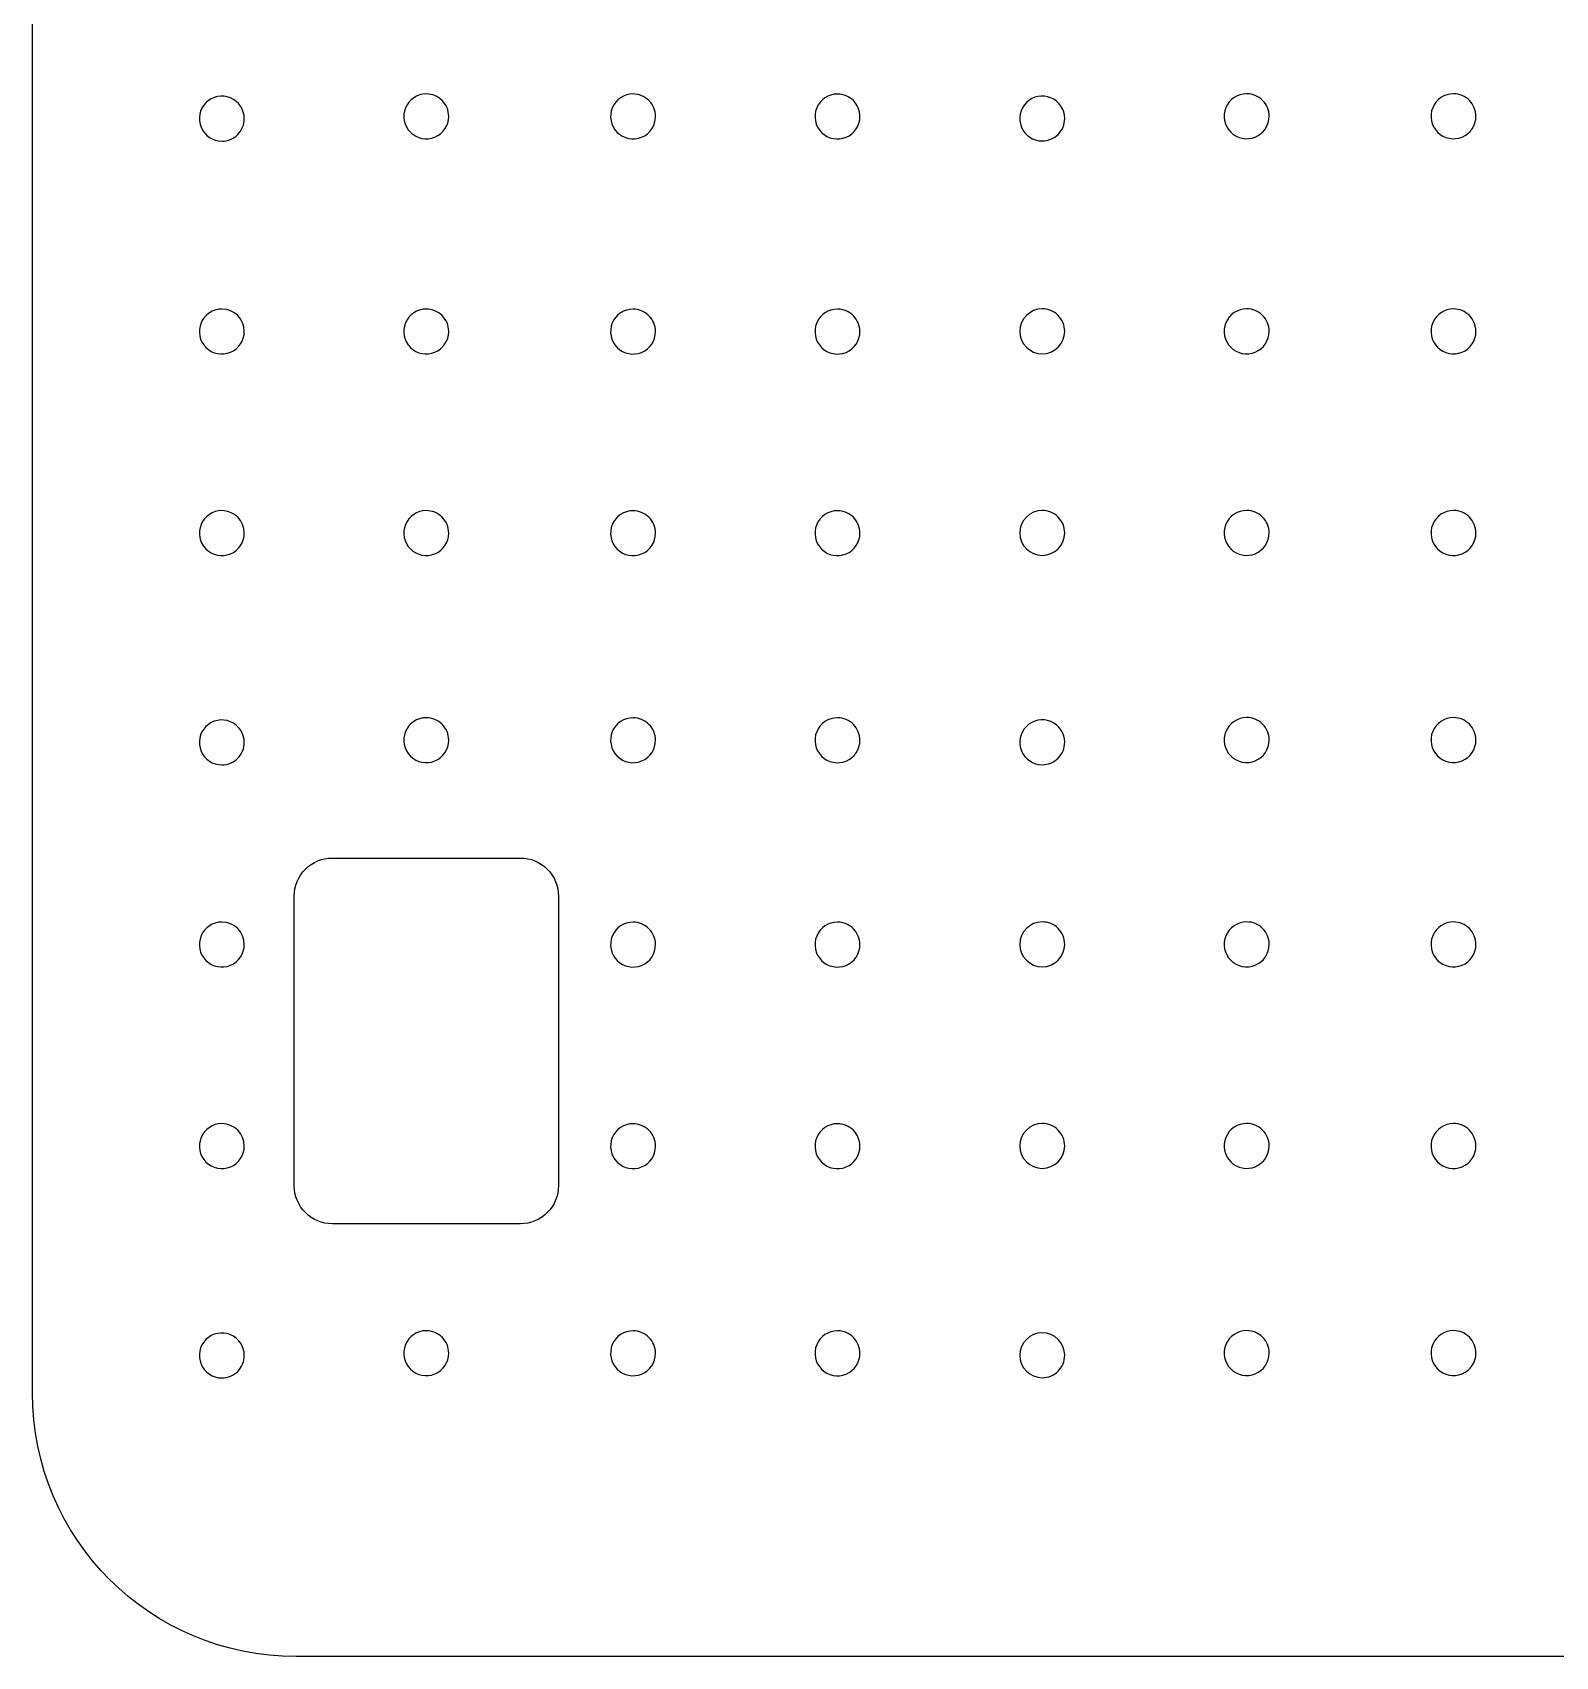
# Model space of a CAD drawing. Extents: x 28 to 178, y -12 to 290.
# Drawn here: x 28.4 to 103.3, y 60.2 to 140.2 of the extents above; entities that cross this region are included whole.
import ezdxf

# ---------------------------------------------------------------- set-up
doc = ezdxf.new("R2010")
doc.units = 0
doc.layers.add('buchi_Grove', color=7, linetype='CONTINUOUS')
doc.layers.add('fluid-networks-dashboard_copia', color=7, linetype='CONTINUOUS')

msp = doc.modelspace()

# ---------------------------------------------------------------- linework, layer by layer
at = {"layer": 'buchi_Grove', "color": 7}
for points in [[(47.801575, 137.127431)], [(57.972698, 137.125351)], [(68.026863, 137.123261)], [(88.151886, 137.135791)], [(98.323006, 137.133701)], [(38.853115, 135.91112)], [(79.203418, 135.91946)], [(37.747406, 126.544101)], [(47.801575, 126.544101)], [(57.972698, 126.539931)], [(68.026863, 126.539931)], [(78.097717, 126.552461)], [(88.151886, 126.552461)], [(98.323006, 126.548301)], [(37.747406, 116.625781)], [(47.801575, 116.625781)], [(57.972698, 116.621611)], [(68.026863, 116.621611)], [(78.097717, 116.634131)], [(88.151886, 116.634131)], [(98.323006, 116.629961)], [(47.801575, 106.435761)], [(57.972698, 106.433691)], [(68.026863, 106.431601)], [(88.151886, 106.444111)], [(98.323006, 106.442031)], [(38.853115, 105.21944)], [(79.203418, 105.2278)], [(37.747406, 96.381611)], [(57.972698, 96.377441)], [(68.026863, 96.377441)], [(78.097717, 96.389971)], [(88.151886, 96.389971)], [(98.323006, 96.385811)], [(37.747406, 86.463291)], [(57.972698, 86.459121)], [(68.026863, 86.459121)], [(78.097717, 86.471641)], [(88.151886, 86.471641)], [(98.323006, 86.467471)], [(47.801575, 76.273271)], [(57.972698, 76.271201)], [(68.026863, 76.269111)], [(88.151886, 76.281621)], [(98.323006, 76.279541)], [(38.853115, 75.05695)], [(79.203418, 75.06531)]]:
    msp.add_lwpolyline(points, close=True, dxfattribs=at)
for points in [[(36.965566, 136.692968), (36.649337, 136.37674), (36.554738, 135.901159), (36.72588, 135.487987)], [(38.170547, 136.932654), (37.757375, 137.103796), (37.281794, 137.009197), (36.965566, 136.692968)], [(38.853115, 135.91112), (38.853115, 136.358334), (38.583719, 136.761513), (38.170547, 136.932654)], [(47.801575, 137.127431), (47.354361, 137.127431), (46.951182, 136.858035), (46.780041, 136.444863)], [(48.583423, 136.803578), (48.376064, 137.010937), (48.094825, 137.127431), (47.801575, 137.127431)], [(48.907276, 136.02173), (48.907276, 136.31498), (48.790782, 136.596219), (48.583423, 136.803578)], [(57.972698, 137.125351), (57.525484, 137.125351), (57.122305, 136.855955), (56.951164, 136.442783)], [(58.754546, 136.801498), (58.547187, 137.008857), (58.265948, 137.125351), (57.972698, 137.125351)], [(59.078399, 136.01965), (59.078399, 136.3129), (58.961905, 136.594139), (58.754546, 136.801498)], [(68.026863, 137.123261), (67.579649, 137.123261), (67.17647, 136.853865), (67.005329, 136.440693)], [(68.808711, 136.799408), (68.601352, 137.006767), (68.320113, 137.123261), (68.026863, 137.123261)], [(69.132564, 136.01756), (69.132564, 136.31081), (69.01607, 136.592049), (68.808711, 136.799408)], [(77.315869, 136.701308), (76.99964, 136.38508), (76.905041, 135.909499), (77.076183, 135.496327)], [(78.52085, 136.940994), (78.107678, 137.112136), (77.632097, 137.017537), (77.315869, 136.701308)], [(79.203418, 135.91946), (79.203418, 136.366674), (78.934022, 136.769853), (78.52085, 136.940994)], [(88.151886, 137.135791), (87.704672, 137.135791), (87.301493, 136.866395), (87.130352, 136.453223)], [(88.933734, 136.811938), (88.726375, 137.019297), (88.445136, 137.135791), (88.151886, 137.135791)], [(89.257587, 136.03009), (89.257587, 136.32334), (89.141093, 136.604579), (88.933734, 136.811938)], [(98.323006, 137.133701), (97.875792, 137.133701), (97.472613, 136.864305), (97.301472, 136.451133)], [(99.104854, 136.809848), (98.897495, 137.017207), (98.616256, 137.133701), (98.323006, 137.133701)], [(99.428707, 136.028), (99.428707, 136.32125), (99.312213, 136.602489), (99.104854, 136.809848)], [(38.529262, 135.129272), (38.736621, 135.336631), (38.853115, 135.61787), (38.853115, 135.91112)], [(46.780041, 136.444863), (46.608899, 136.031691), (46.703498, 135.55611), (47.019727, 135.239882)], [(48.224708, 135.000196), (48.63788, 135.171337), (48.907276, 135.574516), (48.907276, 136.02173)], [(56.951164, 136.442783), (56.780022, 136.029611), (56.874621, 135.55403), (57.19085, 135.237802)], [(58.395831, 134.998116), (58.809003, 135.169257), (59.078399, 135.572436), (59.078399, 136.01965)], [(67.005329, 136.440693), (66.834187, 136.027521), (66.928786, 135.55194), (67.245015, 135.235712)], [(68.449996, 134.996026), (68.863168, 135.167167), (69.132564, 135.570346), (69.132564, 136.01756)], [(78.879565, 135.137612), (79.086924, 135.344971), (79.203418, 135.62621), (79.203418, 135.91946)], [(87.130352, 136.453223), (86.95921, 136.040051), (87.053809, 135.56447), (87.370038, 135.248242)], [(88.575019, 135.008556), (88.988191, 135.179697), (89.257587, 135.582876), (89.257587, 136.03009)], [(97.301472, 136.451133), (97.13033, 136.037961), (97.224929, 135.56238), (97.541158, 135.246152)], [(98.746139, 135.006466), (99.159311, 135.177607), (99.428707, 135.580786), (99.428707, 136.028)], [(36.72588, 135.487987), (36.897021, 135.074815), (37.3002, 134.805419), (37.747414, 134.805419)], [(37.747414, 134.805419), (38.040664, 134.805419), (38.321903, 134.921913), (38.529262, 135.129272)], [(47.019727, 135.239882), (47.335955, 134.923653), (47.811536, 134.829054), (48.224708, 135.000196)], [(57.19085, 135.237802), (57.507078, 134.921573), (57.982659, 134.826974), (58.395831, 134.998116)], [(67.245015, 135.235712), (67.561243, 134.919483), (68.036824, 134.824884), (68.449996, 134.996026)], [(77.076183, 135.496327), (77.247324, 135.083155), (77.650503, 134.813759), (78.097717, 134.813759)], [(78.097717, 134.813759), (78.390967, 134.813759), (78.672206, 134.930253), (78.879565, 135.137612)], [(87.370038, 135.248242), (87.686266, 134.932013), (88.161847, 134.837414), (88.575019, 135.008556)], [(97.541158, 135.246152), (97.857386, 134.929923), (98.332967, 134.835324), (98.746139, 135.006466)], [(37.747406, 126.544101), (37.300192, 126.544101), (36.897013, 126.274705), (36.725872, 125.861533)], [(38.853107, 125.4384), (38.853107, 126.049062), (38.358068, 126.544101), (37.747406, 126.544101)], [(47.801575, 126.544101), (47.354361, 126.544101), (46.951182, 126.274705), (46.780041, 125.861533)], [(48.583423, 126.220248), (48.376064, 126.427607), (48.094825, 126.544101), (47.801575, 126.544101)], [(57.972698, 126.539931), (57.525484, 126.539931), (57.122305, 126.270535), (56.951164, 125.857363)], [(58.754546, 126.216078), (58.547187, 126.423437), (58.265948, 126.539931), (57.972698, 126.539931)], [(68.026863, 126.539931), (67.579649, 126.539931), (67.17647, 126.270535), (67.005329, 125.857363)], [(68.808711, 126.216078), (68.601352, 126.423437), (68.320113, 126.539931), (68.026863, 126.539931)], [(78.097717, 126.552461), (77.487055, 126.552461), (76.992016, 126.057422), (76.992016, 125.44676)], [(78.879565, 126.228608), (78.672206, 126.435967), (78.390967, 126.552461), (78.097717, 126.552461)], [(88.151886, 126.552461), (87.704672, 126.552461), (87.301493, 126.283065), (87.130352, 125.869893)], [(88.933734, 126.228608), (88.726375, 126.435967), (88.445136, 126.552461), (88.151886, 126.552461)], [(98.323006, 126.548301), (97.875792, 126.548301), (97.472613, 126.278905), (97.301472, 125.865733)], [(99.104854, 126.224448), (98.897495, 126.431807), (98.616256, 126.548301), (98.323006, 126.548301)], [(36.725872, 125.861533), (36.55473, 125.448361), (36.649329, 124.97278), (36.965558, 124.656552)], [(46.780041, 125.861533), (46.608899, 125.448361), (46.703498, 124.97278), (47.019727, 124.656552)], [(48.907276, 125.4384), (48.907276, 125.73165), (48.790782, 126.012889), (48.583423, 126.220248)], [(56.951164, 125.857363), (56.780022, 125.444191), (56.874621, 124.96861), (57.19085, 124.652382)], [(59.078399, 125.43423), (59.078399, 125.72748), (58.961905, 126.008719), (58.754546, 126.216078)], [(67.005329, 125.857363), (66.834187, 125.444191), (66.928786, 124.96861), (67.245015, 124.652382)], [(69.132564, 125.43423), (69.132564, 125.72748), (69.01607, 126.008719), (68.808711, 126.216078)], [(79.203418, 125.44676), (79.203418, 125.74001), (79.086924, 126.021249), (78.879565, 126.228608)], [(87.130352, 125.869893), (86.95921, 125.456721), (87.053809, 124.98114), (87.370038, 124.664912)], [(89.257587, 125.44676), (89.257587, 125.74001), (89.141093, 126.021249), (88.933734, 126.228608)], [(97.301472, 125.865733), (97.13033, 125.452561), (97.224929, 124.97698), (97.541158, 124.660752)], [(99.428707, 125.4426), (99.428707, 125.73585), (99.312213, 126.017089), (99.104854, 126.224448)], [(36.965558, 124.656552), (37.281786, 124.340323), (37.757367, 124.245724), (38.170539, 124.416866)], [(38.170539, 124.416866), (38.583711, 124.588007), (38.853107, 124.991186), (38.853107, 125.4384)], [(47.019727, 124.656552), (47.335955, 124.340323), (47.811536, 124.245724), (48.224708, 124.416866)], [(48.224708, 124.416866), (48.63788, 124.588007), (48.907276, 124.991186), (48.907276, 125.4384)], [(58.395831, 124.412696), (58.809003, 124.583837), (59.078399, 124.987016), (59.078399, 125.43423)], [(68.449996, 124.412696), (68.863168, 124.583837), (69.132564, 124.987016), (69.132564, 125.43423)], [(76.992016, 125.44676), (76.992016, 124.836098), (77.487055, 124.341059), (78.097717, 124.341059)], [(78.097717, 124.341059), (78.708379, 124.341059), (79.203418, 124.836098), (79.203418, 125.44676)], [(87.370038, 124.664912), (87.686266, 124.348683), (88.161847, 124.254084), (88.575019, 124.425226)], [(88.575019, 124.425226), (88.988191, 124.596367), (89.257587, 124.999546), (89.257587, 125.44676)], [(97.541158, 124.660752), (97.857386, 124.344523), (98.332967, 124.249924), (98.746139, 124.421066)], [(98.746139, 124.421066), (99.159311, 124.592207), (99.428707, 124.995386), (99.428707, 125.4426)], [(57.19085, 124.652382), (57.507078, 124.336153), (57.982659, 124.241554), (58.395831, 124.412696)], [(67.245015, 124.652382), (67.561243, 124.336153), (68.036824, 124.241554), (68.449996, 124.412696)], [(36.725872, 115.943213), (36.55473, 115.530041), (36.649329, 115.05446), (36.965558, 114.738232)], [(37.747406, 116.625781), (37.300192, 116.625781), (36.897013, 116.356385), (36.725872, 115.943213)], [(38.853107, 115.52008), (38.853107, 116.130742), (38.358068, 116.625781), (37.747406, 116.625781)], [(46.780041, 115.943213), (46.608899, 115.530041), (46.703498, 115.05446), (47.019727, 114.738232)], [(47.801575, 116.625781), (47.354361, 116.625781), (46.951182, 116.356385), (46.780041, 115.943213)], [(48.583423, 116.301928), (48.376064, 116.509287), (48.094825, 116.625781), (47.801575, 116.625781)], [(48.907276, 115.52008), (48.907276, 115.81333), (48.790782, 116.094569), (48.583423, 116.301928)], [(56.951164, 115.939043), (56.780022, 115.525871), (56.874621, 115.05029), (57.19085, 114.734062)], [(57.972698, 116.621611), (57.525484, 116.621611), (57.122305, 116.352215), (56.951164, 115.939043)], [(58.754546, 116.297758), (58.547187, 116.505117), (58.265948, 116.621611), (57.972698, 116.621611)], [(59.078399, 115.51591), (59.078399, 115.80916), (58.961905, 116.090399), (58.754546, 116.297758)], [(67.005329, 115.939043), (66.834187, 115.525871), (66.928786, 115.05029), (67.245015, 114.734062)], [(68.026863, 116.621611), (67.579649, 116.621611), (67.17647, 116.352215), (67.005329, 115.939043)], [(68.808711, 116.297758), (68.601352, 116.505117), (68.320113, 116.621611), (68.026863, 116.621611)], [(69.132564, 115.51591), (69.132564, 115.80916), (69.01607, 116.090399), (68.808711, 116.297758)], [(78.097717, 116.634131), (77.487055, 116.634131), (76.992016, 116.139092), (76.992016, 115.52843)], [(78.879565, 116.310278), (78.672206, 116.517637), (78.390967, 116.634131), (78.097717, 116.634131)], [(79.203418, 115.52843), (79.203418, 115.82168), (79.086924, 116.102919), (78.879565, 116.310278)], [(87.130352, 115.951563), (86.95921, 115.538391), (87.053809, 115.06281), (87.370038, 114.746582)], [(88.151886, 116.634131), (87.704672, 116.634131), (87.301493, 116.364735), (87.130352, 115.951563)], [(88.933734, 116.310278), (88.726375, 116.517637), (88.445136, 116.634131), (88.151886, 116.634131)], [(89.257587, 115.52843), (89.257587, 115.82168), (89.141093, 116.102919), (88.933734, 116.310278)], [(97.301472, 115.947393), (97.13033, 115.534221), (97.224929, 115.05864), (97.541158, 114.742412)], [(98.323006, 116.629961), (97.875792, 116.629961), (97.472613, 116.360565), (97.301472, 115.947393)], [(99.104854, 116.306108), (98.897495, 116.513467), (98.616256, 116.629961), (98.323006, 116.629961)], [(99.428707, 115.52426), (99.428707, 115.81751), (99.312213, 116.098749), (99.104854, 116.306108)], [(38.170539, 114.498546), (38.583711, 114.669687), (38.853107, 115.072866), (38.853107, 115.52008)], [(48.224708, 114.498546), (48.63788, 114.669687), (48.907276, 115.072866), (48.907276, 115.52008)], [(58.395831, 114.494376), (58.809003, 114.665517), (59.078399, 115.068696), (59.078399, 115.51591)], [(68.449996, 114.494376), (68.863168, 114.665517), (69.132564, 115.068696), (69.132564, 115.51591)], [(76.992016, 115.52843), (76.992016, 114.917768), (77.487055, 114.422729), (78.097717, 114.422729)], [(78.097717, 114.422729), (78.708379, 114.422729), (79.203418, 114.917768), (79.203418, 115.52843)], [(88.575019, 114.506896), (88.988191, 114.678037), (89.257587, 115.081216), (89.257587, 115.52843)], [(98.746139, 114.502726), (99.159311, 114.673867), (99.428707, 115.077046), (99.428707, 115.52426)], [(36.965558, 114.738232), (37.281786, 114.422003), (37.757367, 114.327404), (38.170539, 114.498546)], [(47.019727, 114.738232), (47.335955, 114.422003), (47.811536, 114.327404), (48.224708, 114.498546)], [(57.19085, 114.734062), (57.507078, 114.417833), (57.982659, 114.323234), (58.395831, 114.494376)], [(67.245015, 114.734062), (67.561243, 114.417833), (68.036824, 114.323234), (68.449996, 114.494376)], [(87.370038, 114.746582), (87.686266, 114.430353), (88.161847, 114.335754), (88.575019, 114.506896)], [(97.541158, 114.742412), (97.857386, 114.426183), (98.332967, 114.331584), (98.746139, 114.502726)], [(38.170547, 106.240974), (37.757375, 106.412116), (37.281794, 106.317517), (36.965566, 106.001288)], [(47.801575, 106.435761), (47.354361, 106.435761), (46.951182, 106.166365), (46.780041, 105.753193)], [(48.583423, 106.111908), (48.376064, 106.319267), (48.094825, 106.435761), (47.801575, 106.435761)], [(57.972698, 106.433691), (57.525484, 106.433691), (57.122305, 106.164295), (56.951164, 105.751123)], [(58.754546, 106.109838), (58.547187, 106.317197), (58.265948, 106.433691), (57.972698, 106.433691)], [(68.026863, 106.431601), (67.579649, 106.431601), (67.17647, 106.162205), (67.005329, 105.749033)], [(68.808711, 106.107748), (68.601352, 106.315107), (68.320113, 106.431601), (68.026863, 106.431601)], [(78.52085, 106.249334), (78.107678, 106.420476), (77.632097, 106.325877), (77.315869, 106.009648)], [(88.151886, 106.444111), (87.704672, 106.444111), (87.301493, 106.174715), (87.130352, 105.761543)], [(88.933734, 106.120258), (88.726375, 106.327617), (88.445136, 106.444111), (88.151886, 106.444111)], [(98.323006, 106.442031), (97.875792, 106.442031), (97.472613, 106.172635), (97.301472, 105.759463)], [(99.104854, 106.118178), (98.897495, 106.325537), (98.616256, 106.442031), (98.323006, 106.442031)], [(36.965566, 106.001288), (36.649337, 105.68506), (36.554738, 105.209479), (36.72588, 104.796307)], [(38.853115, 105.21944), (38.853115, 105.666654), (38.583719, 106.069833), (38.170547, 106.240974)], [(46.780041, 105.753193), (46.608899, 105.340021), (46.703498, 104.86444), (47.019727, 104.548212)], [(48.907276, 105.33006), (48.907276, 105.62331), (48.790782, 105.904549), (48.583423, 106.111908)], [(56.951164, 105.751123), (56.780022, 105.337951), (56.874621, 104.86237), (57.19085, 104.546142)], [(59.078399, 105.32799), (59.078399, 105.62124), (58.961905, 105.902479), (58.754546, 106.109838)], [(67.005329, 105.749033), (66.834187, 105.335861), (66.928786, 104.86028), (67.245015, 104.544052)], [(69.132564, 105.3259), (69.132564, 105.61915), (69.01607, 105.900389), (68.808711, 106.107748)], [(77.315869, 106.009648), (76.99964, 105.69342), (76.905041, 105.217839), (77.076183, 104.804667)], [(79.203418, 105.2278), (79.203418, 105.675014), (78.934022, 106.078193), (78.52085, 106.249334)], [(87.130352, 105.761543), (86.95921, 105.348371), (87.053809, 104.87279), (87.370038, 104.556562)], [(89.257587, 105.33841), (89.257587, 105.63166), (89.141093, 105.912899), (88.933734, 106.120258)], [(97.301472, 105.759463), (97.13033, 105.346291), (97.224929, 104.87071), (97.541158, 104.554482)], [(99.428707, 105.33633), (99.428707, 105.62958), (99.312213, 105.910819), (99.104854, 106.118178)], [(36.72588, 104.796307), (36.897021, 104.383135), (37.3002, 104.113739), (37.747414, 104.113739)], [(38.529262, 104.437592), (38.736621, 104.644951), (38.853115, 104.92619), (38.853115, 105.21944)], [(48.224708, 104.308526), (48.63788, 104.479667), (48.907276, 104.882846), (48.907276, 105.33006)], [(58.395831, 104.306456), (58.809003, 104.477597), (59.078399, 104.880776), (59.078399, 105.32799)], [(68.449996, 104.304366), (68.863168, 104.475507), (69.132564, 104.878686), (69.132564, 105.3259)], [(77.076183, 104.804667), (77.247324, 104.391495), (77.650503, 104.122099), (78.097717, 104.122099)], [(78.879565, 104.445952), (79.086924, 104.653311), (79.203418, 104.93455), (79.203418, 105.2278)], [(88.575019, 104.316876), (88.988191, 104.488017), (89.257587, 104.891196), (89.257587, 105.33841)], [(98.746139, 104.314796), (99.159311, 104.485937), (99.428707, 104.889116), (99.428707, 105.33633)], [(37.747414, 104.113739), (38.040664, 104.113739), (38.321903, 104.230233), (38.529262, 104.437592)], [(47.019727, 104.548212), (47.335955, 104.231983), (47.811536, 104.137384), (48.224708, 104.308526)], [(57.19085, 104.546142), (57.507078, 104.229913), (57.982659, 104.135314), (58.395831, 104.306456)], [(67.245015, 104.544052), (67.561243, 104.227823), (68.036824, 104.133224), (68.449996, 104.304366)], [(78.097717, 104.122099), (78.390967, 104.122099), (78.672206, 104.238593), (78.879565, 104.445952)], [(87.370038, 104.556562), (87.686266, 104.240333), (88.161847, 104.145734), (88.575019, 104.316876)], [(97.541158, 104.554482), (97.857386, 104.238253), (98.332967, 104.143654), (98.746139, 104.314796)], [(37.747406, 96.381611), (37.300192, 96.381611), (36.897013, 96.112215), (36.725872, 95.699043)], [(38.853107, 95.27591), (38.853107, 95.886572), (38.358068, 96.381611), (37.747406, 96.381611)], [(57.972698, 96.377441), (57.525484, 96.377441), (57.122305, 96.108045), (56.951164, 95.694873)], [(58.754546, 96.053588), (58.547187, 96.260947), (58.265948, 96.377441), (57.972698, 96.377441)], [(59.078399, 95.27174), (59.078399, 95.56499), (58.961905, 95.846229), (58.754546, 96.053588)], [(68.026863, 96.377441), (67.579649, 96.377441), (67.17647, 96.108045), (67.005329, 95.694873)], [(68.808711, 96.053588), (68.601352, 96.260947), (68.320113, 96.377441), (68.026863, 96.377441)], [(69.132564, 95.27174), (69.132564, 95.56499), (69.01607, 95.846229), (68.808711, 96.053588)], [(78.097717, 96.389971), (77.487055, 96.389971), (76.992016, 95.894932), (76.992016, 95.28427)], [(78.879565, 96.066118), (78.672206, 96.273477), (78.390967, 96.389971), (78.097717, 96.389971)], [(79.203418, 95.28427), (79.203418, 95.57752), (79.086924, 95.858759), (78.879565, 96.066118)], [(88.151886, 96.389971), (87.704672, 96.389971), (87.301493, 96.120575), (87.130352, 95.707403)], [(88.933734, 96.066118), (88.726375, 96.273477), (88.445136, 96.389971), (88.151886, 96.389971)], [(89.257587, 95.28427), (89.257587, 95.57752), (89.141093, 95.858759), (88.933734, 96.066118)], [(98.323006, 96.385811), (97.875792, 96.385811), (97.472613, 96.116415), (97.301472, 95.703243)], [(99.104854, 96.061958), (98.897495, 96.269317), (98.616256, 96.385811), (98.323006, 96.385811)], [(99.428707, 95.28011), (99.428707, 95.57336), (99.312213, 95.854599), (99.104854, 96.061958)], [(36.725872, 95.699043), (36.55473, 95.285871), (36.649329, 94.81029), (36.965558, 94.494062)], [(38.170539, 94.254376), (38.583711, 94.425517), (38.853107, 94.828696), (38.853107, 95.27591)], [(56.951164, 95.694873), (56.780022, 95.281701), (56.874621, 94.80612), (57.19085, 94.489892)], [(58.395831, 94.250206), (58.809003, 94.421347), (59.078399, 94.824526), (59.078399, 95.27174)], [(67.005329, 95.694873), (66.834187, 95.281701), (66.928786, 94.80612), (67.245015, 94.489892)], [(68.449996, 94.250206), (68.863168, 94.421347), (69.132564, 94.824526), (69.132564, 95.27174)], [(76.992016, 95.28427), (76.992016, 94.673608), (77.487055, 94.178569), (78.097717, 94.178569)], [(78.097717, 94.178569), (78.708379, 94.178569), (79.203418, 94.673608), (79.203418, 95.28427)], [(87.130352, 95.707403), (86.95921, 95.294231), (87.053809, 94.81865), (87.370038, 94.502422)], [(88.575019, 94.262736), (88.988191, 94.433877), (89.257587, 94.837056), (89.257587, 95.28427)], [(97.301472, 95.703243), (97.13033, 95.290071), (97.224929, 94.81449), (97.541158, 94.498262)], [(98.746139, 94.258576), (99.159311, 94.429717), (99.428707, 94.832896), (99.428707, 95.28011)], [(36.965558, 94.494062), (37.281786, 94.177833), (37.757367, 94.083234), (38.170539, 94.254376)], [(57.19085, 94.489892), (57.507078, 94.173663), (57.982659, 94.079064), (58.395831, 94.250206)], [(67.245015, 94.489892), (67.561243, 94.173663), (68.036824, 94.079064), (68.449996, 94.250206)], [(87.370038, 94.502422), (87.686266, 94.186193), (88.161847, 94.091594), (88.575019, 94.262736)], [(97.541158, 94.498262), (97.857386, 94.182033), (98.332967, 94.087434), (98.746139, 94.258576)], [(37.747406, 86.463291), (37.300192, 86.463291), (36.897013, 86.193895), (36.725872, 85.780723)], [(38.853107, 85.35759), (38.853107, 85.968252), (38.358068, 86.463291), (37.747406, 86.463291)], [(57.972698, 86.459121), (57.525484, 86.459121), (57.122305, 86.189725), (56.951164, 85.776553)], [(58.754546, 86.135268), (58.547187, 86.342627), (58.265948, 86.459121), (57.972698, 86.459121)], [(68.026863, 86.459121), (67.579649, 86.459121), (67.17647, 86.189725), (67.005329, 85.776553)], [(68.808711, 86.135268), (68.601352, 86.342627), (68.320113, 86.459121), (68.026863, 86.459121)], [(78.097717, 86.471641), (77.487055, 86.471641), (76.992016, 85.976602), (76.992016, 85.36594)], [(78.879565, 86.147788), (78.672206, 86.355147), (78.390967, 86.471641), (78.097717, 86.471641)], [(88.151886, 86.471641), (87.704672, 86.471641), (87.301493, 86.202245), (87.130352, 85.789073)], [(88.933734, 86.147788), (88.726375, 86.355147), (88.445136, 86.471641), (88.151886, 86.471641)], [(98.323006, 86.467471), (97.875792, 86.467471), (97.472613, 86.198075), (97.301472, 85.784903)], [(99.104854, 86.143618), (98.897495, 86.350977), (98.616256, 86.467471), (98.323006, 86.467471)], [(36.725872, 85.780723), (36.55473, 85.367551), (36.649329, 84.89197), (36.965558, 84.575742)], [(56.951164, 85.776553), (56.780022, 85.363381), (56.874621, 84.8878), (57.19085, 84.571572)], [(59.078399, 85.35342), (59.078399, 85.64667), (58.961905, 85.927909), (58.754546, 86.135268)], [(67.005329, 85.776553), (66.834187, 85.363381), (66.928786, 84.8878), (67.245015, 84.571572)], [(69.132564, 85.35342), (69.132564, 85.64667), (69.01607, 85.927909), (68.808711, 86.135268)], [(79.203418, 85.36594), (79.203418, 85.65919), (79.086924, 85.940429), (78.879565, 86.147788)], [(87.130352, 85.789073), (86.95921, 85.375901), (87.053809, 84.90032), (87.370038, 84.584092)], [(89.257587, 85.36594), (89.257587, 85.65919), (89.141093, 85.940429), (88.933734, 86.147788)], [(97.301472, 85.784903), (97.13033, 85.371731), (97.224929, 84.89615), (97.541158, 84.579922)], [(99.428707, 85.36177), (99.428707, 85.65502), (99.312213, 85.936259), (99.104854, 86.143618)], [(38.170539, 84.336056), (38.583711, 84.507197), (38.853107, 84.910376), (38.853107, 85.35759)], [(58.395831, 84.331886), (58.809003, 84.503027), (59.078399, 84.906206), (59.078399, 85.35342)], [(68.449996, 84.331886), (68.863168, 84.503027), (69.132564, 84.906206), (69.132564, 85.35342)], [(76.992016, 85.36594), (76.992016, 84.755278), (77.487055, 84.260239), (78.097717, 84.260239)], [(78.097717, 84.260239), (78.708379, 84.260239), (79.203418, 84.755278), (79.203418, 85.36594)], [(88.575019, 84.344406), (88.988191, 84.515547), (89.257587, 84.918726), (89.257587, 85.36594)], [(98.746139, 84.340236), (99.159311, 84.511377), (99.428707, 84.914556), (99.428707, 85.36177)], [(36.965558, 84.575742), (37.281786, 84.259513), (37.757367, 84.164914), (38.170539, 84.336056)], [(57.19085, 84.571572), (57.507078, 84.255343), (57.982659, 84.160744), (58.395831, 84.331886)], [(67.245015, 84.571572), (67.561243, 84.255343), (68.036824, 84.160744), (68.449996, 84.331886)], [(87.370038, 84.584092), (87.686266, 84.267863), (88.161847, 84.173264), (88.575019, 84.344406)], [(97.541158, 84.579922), (97.857386, 84.263693), (98.332967, 84.169094), (98.746139, 84.340236)], [(38.170547, 76.078484), (37.757375, 76.249626), (37.281794, 76.155027), (36.965566, 75.838798)], [(38.853115, 75.05695), (38.853115, 75.504164), (38.583719, 75.907343), (38.170547, 76.078484)], [(47.801575, 76.273271), (47.354361, 76.273271), (46.951182, 76.003875), (46.780041, 75.590703)], [(48.583423, 75.949418), (48.376064, 76.156777), (48.094825, 76.273271), (47.801575, 76.273271)], [(48.907276, 75.16757), (48.907276, 75.46082), (48.790782, 75.742059), (48.583423, 75.949418)], [(57.972698, 76.271201), (57.525484, 76.271201), (57.122305, 76.001805), (56.951164, 75.588633)], [(58.754546, 75.947348), (58.547187, 76.154707), (58.265948, 76.271201), (57.972698, 76.271201)], [(59.078399, 75.1655), (59.078399, 75.45875), (58.961905, 75.739989), (58.754546, 75.947348)], [(68.026863, 76.269111), (67.579649, 76.269111), (67.17647, 75.999715), (67.005329, 75.586543)], [(68.808711, 75.945258), (68.601352, 76.152617), (68.320113, 76.269111), (68.026863, 76.269111)], [(69.132564, 75.16341), (69.132564, 75.45666), (69.01607, 75.737899), (68.808711, 75.945258)], [(78.097717, 76.171011), (77.487055, 76.171011), (76.992016, 75.675972), (76.992016, 75.06531)], [(79.203418, 75.06531), (79.203418, 75.675972), (78.708379, 76.171011), (78.097717, 76.171011)], [(88.151886, 76.281621), (87.704672, 76.281621), (87.301493, 76.012225), (87.130352, 75.599053)], [(88.933734, 75.957768), (88.726375, 76.165127), (88.445136, 76.281621), (88.151886, 76.281621)], [(89.257587, 75.17592), (89.257587, 75.46917), (89.141093, 75.750409), (88.933734, 75.957768)], [(98.323006, 76.279541), (97.875792, 76.279541), (97.472613, 76.010145), (97.301472, 75.596973)], [(99.104854, 75.955688), (98.897495, 76.163047), (98.616256, 76.279541), (98.323006, 76.279541)], [(99.428707, 75.17384), (99.428707, 75.46709), (99.312213, 75.748329), (99.104854, 75.955688)], [(36.965566, 75.838798), (36.649337, 75.52257), (36.554738, 75.046989), (36.72588, 74.633817)], [(46.780041, 75.590703), (46.608899, 75.177531), (46.703498, 74.70195), (47.019727, 74.385722)], [(48.224708, 74.146036), (48.63788, 74.317177), (48.907276, 74.720356), (48.907276, 75.16757)], [(56.951164, 75.588633), (56.780022, 75.175461), (56.874621, 74.69988), (57.19085, 74.383652)], [(58.395831, 74.143966), (58.809003, 74.315107), (59.078399, 74.718286), (59.078399, 75.1655)], [(67.005329, 75.586543), (66.834187, 75.173371), (66.928786, 74.69779), (67.245015, 74.381562)], [(68.449996, 74.141876), (68.863168, 74.313017), (69.132564, 74.716196), (69.132564, 75.16341)], [(87.130352, 75.599053), (86.95921, 75.185881), (87.053809, 74.7103), (87.370038, 74.394072)], [(88.575019, 74.154386), (88.988191, 74.325527), (89.257587, 74.728706), (89.257587, 75.17592)], [(97.301472, 75.596973), (97.13033, 75.183801), (97.224929, 74.70822), (97.541158, 74.391992)], [(98.746139, 74.152306), (99.159311, 74.323447), (99.428707, 74.726626), (99.428707, 75.17384)], [(36.72588, 74.633817), (36.897021, 74.220645), (37.3002, 73.951249), (37.747414, 73.951249)], [(38.529262, 74.275102), (38.736621, 74.482461), (38.853115, 74.7637), (38.853115, 75.05695)], [(47.019727, 74.385722), (47.335955, 74.069493), (47.811536, 73.974894), (48.224708, 74.146036)], [(57.19085, 74.383652), (57.507078, 74.067423), (57.982659, 73.972824), (58.395831, 74.143966)], [(67.245015, 74.381562), (67.561243, 74.065333), (68.036824, 73.970734), (68.449996, 74.141876)], [(76.992016, 75.06531), (76.992016, 74.454648), (77.487055, 73.959609), (78.097717, 73.959609)], [(78.879565, 74.283462), (79.086924, 74.490821), (79.203418, 74.77206), (79.203418, 75.06531)], [(87.370038, 74.394072), (87.686266, 74.077843), (88.161847, 73.983244), (88.575019, 74.154386)], [(97.541158, 74.391992), (97.857386, 74.075763), (98.332967, 73.981164), (98.746139, 74.152306)], [(37.747414, 73.951249), (38.040664, 73.951249), (38.321903, 74.067743), (38.529262, 74.275102)], [(78.097717, 73.959609), (78.390967, 73.959609), (78.672206, 74.076103), (78.879565, 74.283462)]]:
    msp.add_open_spline(points, degree=3, dxfattribs=at)
at = {"layer": 'fluid-networks-dashboard_copia', "color": 7}
for points in [[(28.43517, 73.2119), (28.43517, 277.089054)], [(43.18573, 99.53326), (52.427368, 99.53326)], [(41.306549, 83.412441), (41.306549, 97.654079)], [(54.306549, 97.654079), (54.306549, 83.412441)], [(52.427368, 81.53326), (43.18573, 81.53326)], [(165.28026, 60.24397), (41.403104, 60.24397)]]:
    msp.add_lwpolyline(points, dxfattribs=at)
msp.add_lwpolyline([(43.18573, 99.53326)], close=True, dxfattribs=at)
for points in [[(41.856948, 98.982861), (42.209363, 99.335275), (42.68734, 99.53326), (43.18573, 99.53326)], [(52.427368, 99.53326), (52.925758, 99.53326), (53.403735, 99.335275), (53.75615, 98.982861)], [(41.306549, 97.654079), (41.306549, 98.152469), (41.504534, 98.630446), (41.856948, 98.982861)], [(53.75615, 98.982861), (54.108564, 98.630446), (54.306549, 98.152469), (54.306549, 97.654079)], [(41.856948, 82.083659), (41.504534, 82.436074), (41.306549, 82.914051), (41.306549, 83.412441)], [(54.306549, 83.412441), (54.306549, 82.914051), (54.108564, 82.436074), (53.75615, 82.083659)], [(43.18573, 81.53326), (42.68734, 81.53326), (42.209363, 81.731245), (41.856948, 82.083659)], [(53.75615, 82.083659), (53.403735, 81.731245), (52.925758, 81.53326), (52.427368, 81.53326)], [(41.403104, 60.24397), (34.218868, 60.24397), (28.43517, 66.02767), (28.43517, 73.2119)]]:
    msp.add_open_spline(points, degree=3, dxfattribs=at)

doc.saveas('drawing.dxf')
